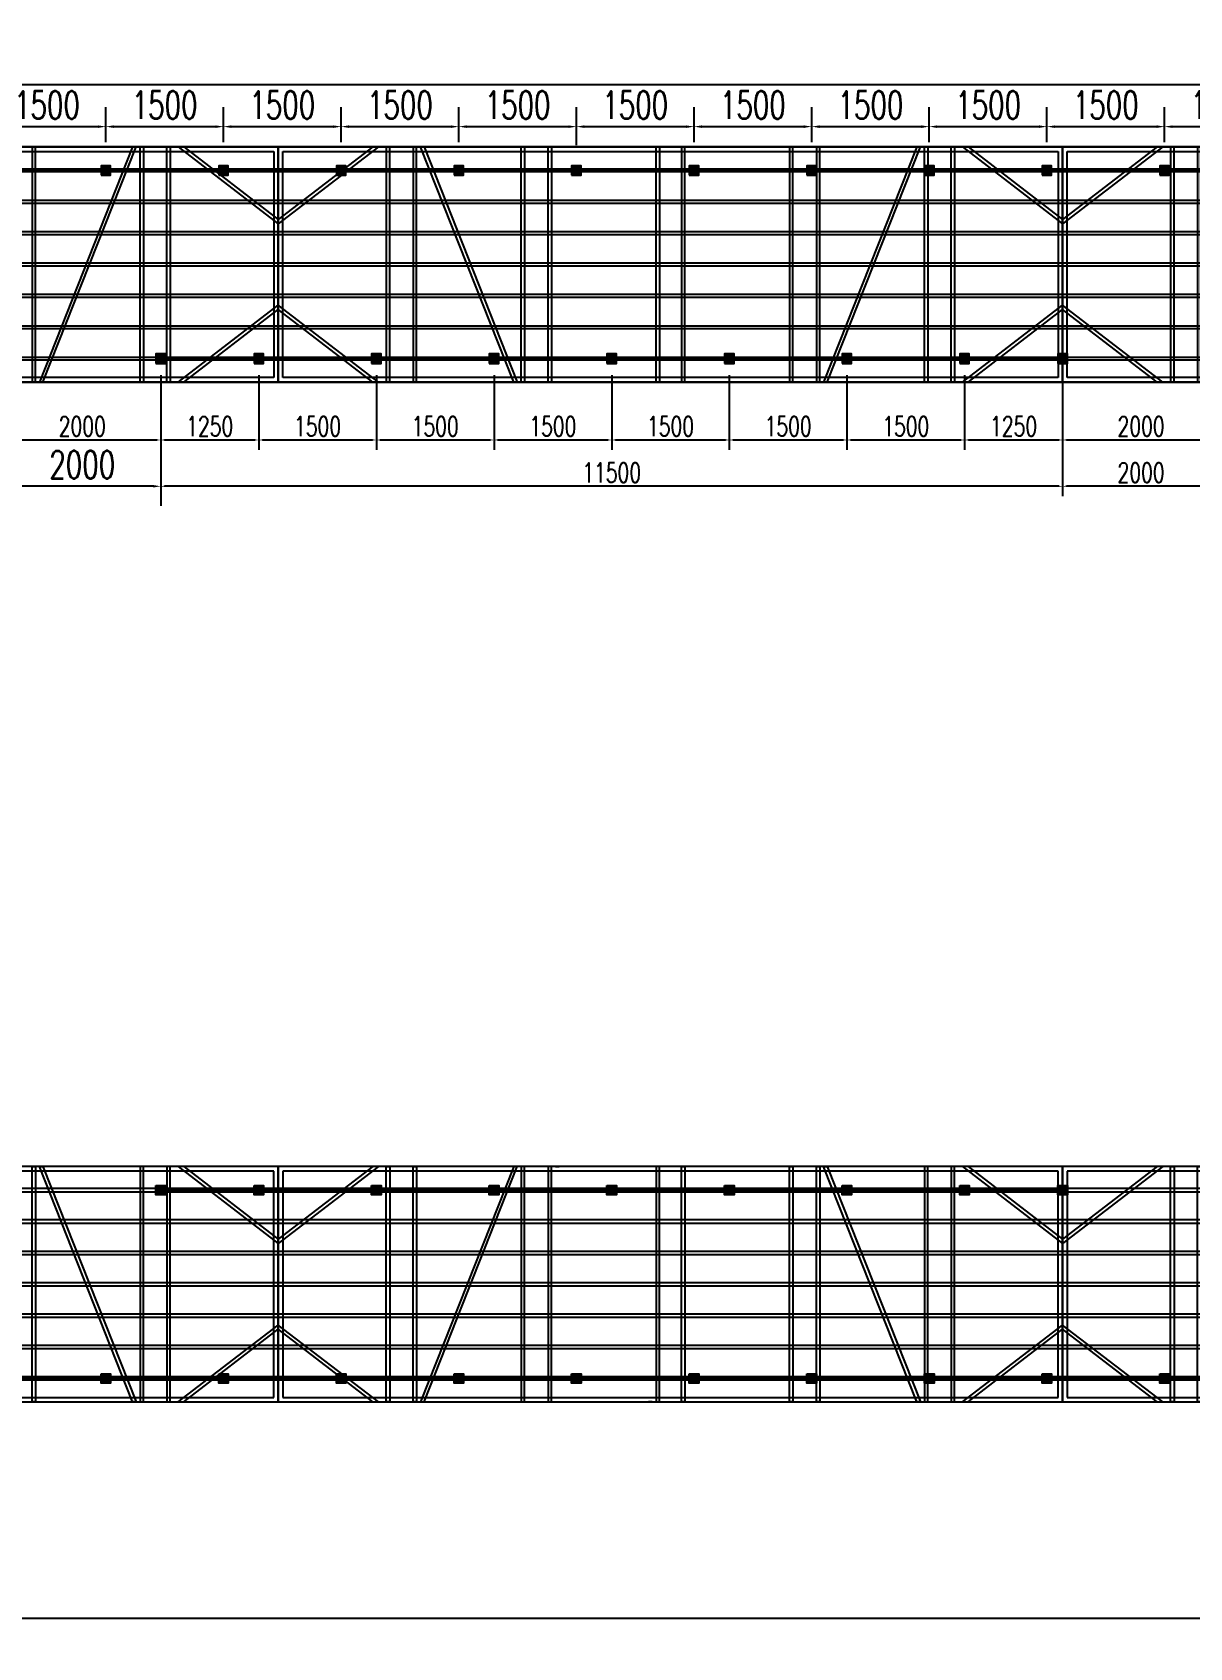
# Model space of a CAD drawing. Header units: millimetres. Extents: x -1546798 to -962116, y 1297493 to 1531173.
# Drawn here: x -1440663 to -1425906, y 1360471 to 1381064 of the extents above; entities that cross this region are included whole.
import ezdxf

# ---------------------------------------------------------------- set-up
doc = ezdxf.new("R2010")
doc.units = ezdxf.units.MM
doc.header["$LTSCALE"] = 10
doc.layers.get('0').update_dxf_attribs({"linetype": 'CONTINUOUS'})
doc.layers.get('DEFPOINTS').update_dxf_attribs({"linetype": 'CONTINUOUS'})
for name, color, linetype in [('W-STEEL_FRAME钢架', 3, 'CONTINUOUS'), ('W-STEEL_KEEL钢龙骨', 5, 'CONTINUOUS'), ('W-WOOD_FLOOR木地板', 30, 'CONTINUOUS')]:
    doc.layers.add(name, color=color, linetype=linetype)
doc.styles.add('STANDARD_T3', font='simplex.shx', dxfattribs={"width": 0.7, "bigfont": 'gbcbig.shx'})
doc.dimstyles.new('W&&100', dxfattribs={"dimtxt": 350, "dimasz": 100, "dimexe": 250, "dimexo": 300, "dimgap": 100, "dimtad": 1, "dimdec": 0, "dimzin": 0, "dimdsep": 46, "dimtxsty": 'STANDARD_T3', "dimcen": 0.09, "dimclrd": 1, "dimclre": 1, "dimclrt": 7, "dimazin": 2, "dimtfac": 1, "dimtdec": 0, "dimtix": 1, "dimtmove": 2, "dimatfit": 3, "dimfxl": 100, "dimtolj": 1, "dimtzin": 0, "dimarcsym": 0})
doc.dimstyles.new('W&&150', dxfattribs={"dimtxt": 525, "dimasz": 150, "dimexe": 375, "dimexo": 450, "dimgap": 150, "dimtad": 1, "dimdec": 0, "dimzin": 0, "dimdsep": 46, "dimtxsty": 'STANDARD_T3', "dimcen": 0.09, "dimclrd": 1, "dimclre": 1, "dimclrt": 7, "dimazin": 2, "dimtfac": 1, "dimtdec": 0, "dimtix": 1, "dimtmove": 2, "dimatfit": 3, "dimfxl": 100, "dimtolj": 1, "dimtzin": 0, "dimarcsym": 0})
doc.dimstyles.new('W&&50', dxfattribs={"dimtxt": 175, "dimasz": 50, "dimexe": 125, "dimexo": 150, "dimgap": 50, "dimtad": 1, "dimdec": 0, "dimzin": 0, "dimdsep": 46, "dimtxsty": 'STANDARD_T3', "dimcen": 0.09, "dimclrd": 1, "dimclre": 1, "dimclrt": 7, "dimazin": 2, "dimtfac": 1, "dimtdec": 0, "dimtix": 1, "dimtmove": 2, "dimatfit": 3, "dimfxl": 100, "dimtolj": 1, "dimtzin": 0, "dimarcsym": 0})

# ---------------------------------------------------------------- blocks, each defined once
blk = doc.blocks.new('gj')
at = {"layer": 'W-STEEL_FRAME钢架'}
for p, q in [((0, 3000), (10000, 3000)), ((0, 0), (0, 3000)), ((58, 2942), (9942, 2942)), ((58, 58), (58, 2942)), ((9942, 2942), (9942, 58)), ((10000, 3000), (10000, 0)), ((10000, 0), (0, 0)), ((9942, 58), (58, 58))]:
    blk.add_line(p, q, dxfattribs=at)
at = {"layer": 'W-STEEL_FRAME钢架', "color": 6}
for p, q in [((1277, 3000), (0, 2020)), ((1206, 3000), (0, 2074)), ((1420, 3000), (1377, 3000)), ((1377, 3000), (1377, 0)), ((1420, 0), (1420, 3000)), ((1763, 3000), (1720, 3000)), ((1720, 3000), (1720, 0)), ((1763, 0), (1763, 3000)), ((3001, 0), (1813, 3000)), ((1813, 3000), (1859, 3000)), ((1859, 3000), (3047, 0)), ((3097, 3000), (3140, 3000)), ((3097, 0), (3097, 3000)), ((3140, 3000), (3140, 0)), ((3440, 3000), (3483, 3000)), ((3440, 0), (3440, 3000)), ((3483, 3000), (3483, 0)), ((4767, 3000), (4721, 3000)), ((4817, 3000), (4860, 3000)), ((4817, 0), (4817, 3000)), ((4860, 3000), (4860, 0)), ((5183, 3000), (5140, 3000)), ((5140, 3000), (5140, 0)), ((5183, 0), (5183, 3000)), ((5233, 3000), (5279, 3000)), ((6560, 3000), (6517, 3000)), ((6517, 3000), (6517, 0)), ((6560, 0), (6560, 3000)), ((6903, 3000), (6860, 3000)), ((6860, 3000), (6860, 0)), ((6903, 0), (6903, 3000)), ((8141, 3000), (6953, 0)), ((6999, 0), (8187, 3000)), ((8187, 3000), (8141, 3000)), ((8237, 3000), (8280, 3000)), ((8237, 0), (8237, 3000)), ((8280, 3000), (8280, 0)), ((8580, 3000), (8623, 3000)), ((8580, 0), (8580, 3000)), ((8623, 3000), (8623, 0)), ((8723, 3000), (10000, 2020)), ((8794, 3000), (10000, 2074)), ((1277, 0), (0, 980)), ((1206, 0), (0, 926)), ((8723, 0), (10000, 980)), ((8794, 0), (10000, 926)), ((1377, 0), (1420, 0)), ((1720, 0), (1763, 0)), ((3047, 0), (3001, 0)), ((3140, 0), (3097, 0)), ((3483, 0), (3440, 0)), ((3533, 0), (3579, 0)), ((4860, 0), (4817, 0)), ((5140, 0), (5183, 0)), ((6467, 0), (6421, 0)), ((6517, 0), (6560, 0)), ((6860, 0), (6903, 0)), ((6953, 0), (6999, 0)), ((8280, 0), (8237, 0)), ((8623, 0), (8580, 0))]:
    blk.add_line(p, q, dxfattribs=at)
at = {"layer": 'W-STEEL_KEEL钢龙骨'}
for points in [[(0, 2720), (10000, 2720), (10000, 2680), (0, 2680)], [(0, 2320), (10000, 2320), (10000, 2280), (0, 2280)], [(0, 1920), (10000, 1920), (10000, 1880), (0, 1880)], [(0, 1520), (10000, 1520), (10000, 1480), (0, 1480)], [(0, 1120), (10000, 1120), (10000, 1080), (0, 1080)], [(0, 720), (10000, 720), (10000, 680), (0, 680)], [(0, 320), (10000, 320), (10000, 280), (0, 280)]]:
    blk.add_lwpolyline(points, close=True, dxfattribs=at)
blk = doc.blocks.new('*D933')
at = {"color": 1, "lineweight": -2, "transparency": 16777216}
for p, q in [((-1450526, 1361236), (-1450526, 1360471)), ((-1397526, 1361236), (-1397526, 1360471)), ((-1450376, 1360846), (-1397676, 1360846))]:
    blk.add_line(p, q, dxfattribs=at)
at = {"color": 1, "transparency": 16777216}
for points in [[(-1450376, 1360871), (-1450376, 1360821), (-1450526, 1360846)], [(-1397676, 1360871), (-1397676, 1360821), (-1397526, 1360846)]]:
    blk.add_solid(points, dxfattribs=at)
at = {"layer": 'DEFPOINTS', "color": 0, "transparency": 16777216}
for p in [(-1450526, 1361686), (-1397526, 1361686), (-1397526, 1360846)]:
    blk.add_point(p, dxfattribs=at)
at = {"color": 7, "transparency": 16777216, "insert": (-1424026, 1361259), "char_height": 525, "attachment_point": 5, "style": 'STANDARD_T3'}
blk.add_mtext('\\A1;53000', dxfattribs=at)
blk = doc.blocks.new('2')
h = blk.add_hatch(color=6)
h.dxf.hatch_style = 1
h.paths.add_polyline_path([(-10, -10), (110, -10), (110, 110), (-10, 110)])
blk.add_lwpolyline([(-10, -10), (110, -10), (110, 110), (-10, 110)], close=True)
blk = doc.blocks.new('*U925')
at = {"layer": 'W-WOOD_FLOOR木地板', "color": 6}
blk.add_blockref('2', (-50, -50), dxfattribs=at)
blk = doc.blocks.new('*U926')
at = {"layer": 'W-STEEL_FRAME钢架', "color": 0, "linetype": 'ByBlock', "lineweight": -2, "transparency": 16777216}
for p in [(9000, 0), (10500, 0), (12000, 0), (13500, 0), (15000, 0), (16500, 0), (18000, 0), (19500, 0), (21000, 0), (22500, 0)]:
    blk.add_blockref('*U925', p, dxfattribs=at)
blk = doc.blocks.new('*D963')
at = {"layer": 'DEFPOINTS', "color": 0, "transparency": 16777216}
for p in [(-1427526, 1376844), (-1425526, 1376844), (-1427526, 1375867)]:
    blk.add_point(p, dxfattribs=at)
at = {"layer": 'W-STEEL_FRAME钢架', "color": 1, "lineweight": -2, "transparency": 16777216}
for p, q in [((-1427526, 1376694), (-1427526, 1375742)), ((-1425526, 1376694), (-1425526, 1375742)), ((-1425576, 1375867), (-1427476, 1375867))]:
    blk.add_line(p, q, dxfattribs=at)
at = {"layer": 'W-STEEL_FRAME钢架', "color": 1, "transparency": 16777216}
for points in [[(-1427476, 1375876), (-1427476, 1375859), (-1427526, 1375867)], [(-1425576, 1375876), (-1425576, 1375859), (-1425526, 1375867)]]:
    blk.add_solid(points, dxfattribs=at)
at = {"layer": 'W-STEEL_FRAME钢架', "color": 7, "transparency": 16777216, "insert": (-1426526, 1376042), "char_height": 250, "attachment_point": 5, "style": 'STANDARD_T3'}
blk.add_mtext('\\A1;2000', dxfattribs=at)
blk = doc.blocks.new('*D964')
at = {"layer": 'DEFPOINTS', "color": 0, "transparency": 16777216}
for p in [(-1428776, 1376844), (-1427526, 1376844), (-1428776, 1375867)]:
    blk.add_point(p, dxfattribs=at)
at = {"layer": 'W-STEEL_FRAME钢架', "color": 1, "lineweight": -2, "transparency": 16777216}
for p, q in [((-1428776, 1376694), (-1428776, 1375742)), ((-1427526, 1376694), (-1427526, 1375742)), ((-1427576, 1375867), (-1428726, 1375867))]:
    blk.add_line(p, q, dxfattribs=at)
at = {"layer": 'W-STEEL_FRAME钢架', "color": 1, "transparency": 16777216}
for points in [[(-1428726, 1375876), (-1428726, 1375859), (-1428776, 1375867)], [(-1427576, 1375876), (-1427576, 1375859), (-1427526, 1375867)]]:
    blk.add_solid(points, dxfattribs=at)
at = {"layer": 'W-STEEL_FRAME钢架', "color": 7, "transparency": 16777216, "insert": (-1428151, 1376042), "char_height": 250, "attachment_point": 5, "style": 'STANDARD_T3'}
blk.add_mtext('\\A1;1250', dxfattribs=at)
blk = doc.blocks.new('*D965')
at = {"layer": 'DEFPOINTS', "color": 0, "transparency": 16777216}
for p in [(-1430276, 1376844), (-1428776, 1376844), (-1430276, 1375867)]:
    blk.add_point(p, dxfattribs=at)
at = {"layer": 'W-STEEL_FRAME钢架', "color": 1, "lineweight": -2, "transparency": 16777216}
for p, q in [((-1430276, 1376694), (-1430276, 1375742)), ((-1428776, 1376694), (-1428776, 1375742)), ((-1428826, 1375867), (-1430226, 1375867))]:
    blk.add_line(p, q, dxfattribs=at)
at = {"layer": 'W-STEEL_FRAME钢架', "color": 1, "transparency": 16777216}
for points in [[(-1430226, 1375876), (-1430226, 1375859), (-1430276, 1375867)], [(-1428826, 1375876), (-1428826, 1375859), (-1428776, 1375867)]]:
    blk.add_solid(points, dxfattribs=at)
at = {"layer": 'W-STEEL_FRAME钢架', "color": 7, "transparency": 16777216, "insert": (-1429526, 1376042), "char_height": 250, "attachment_point": 5, "style": 'STANDARD_T3'}
blk.add_mtext('\\A1;1500', dxfattribs=at)
blk = doc.blocks.new('*D966')
at = {"layer": 'DEFPOINTS', "color": 0, "transparency": 16777216}
for p in [(-1431776, 1376844), (-1430276, 1376844), (-1431776, 1375867)]:
    blk.add_point(p, dxfattribs=at)
at = {"layer": 'W-STEEL_FRAME钢架', "color": 1, "lineweight": -2, "transparency": 16777216}
for p, q in [((-1431776, 1376694), (-1431776, 1375742)), ((-1430276, 1376694), (-1430276, 1375742)), ((-1430326, 1375867), (-1431726, 1375867))]:
    blk.add_line(p, q, dxfattribs=at)
at = {"layer": 'W-STEEL_FRAME钢架', "color": 1, "transparency": 16777216}
for points in [[(-1431726, 1375876), (-1431726, 1375859), (-1431776, 1375867)], [(-1430326, 1375876), (-1430326, 1375859), (-1430276, 1375867)]]:
    blk.add_solid(points, dxfattribs=at)
at = {"layer": 'W-STEEL_FRAME钢架', "color": 7, "transparency": 16777216, "insert": (-1431026, 1376042), "char_height": 250, "attachment_point": 5, "style": 'STANDARD_T3'}
blk.add_mtext('\\A1;1500', dxfattribs=at)
blk = doc.blocks.new('*D967')
at = {"layer": 'DEFPOINTS', "color": 0, "transparency": 16777216}
for p in [(-1433276, 1376844), (-1431776, 1376844), (-1433276, 1375867)]:
    blk.add_point(p, dxfattribs=at)
at = {"layer": 'W-STEEL_FRAME钢架', "color": 1, "lineweight": -2, "transparency": 16777216}
for p, q in [((-1433276, 1376694), (-1433276, 1375742)), ((-1431776, 1376694), (-1431776, 1375742)), ((-1431826, 1375867), (-1433226, 1375867))]:
    blk.add_line(p, q, dxfattribs=at)
at = {"layer": 'W-STEEL_FRAME钢架', "color": 1, "transparency": 16777216}
for points in [[(-1433226, 1375876), (-1433226, 1375859), (-1433276, 1375867)], [(-1431826, 1375876), (-1431826, 1375859), (-1431776, 1375867)]]:
    blk.add_solid(points, dxfattribs=at)
at = {"layer": 'W-STEEL_FRAME钢架', "color": 7, "transparency": 16777216, "insert": (-1432526, 1376042), "char_height": 250, "attachment_point": 5, "style": 'STANDARD_T3'}
blk.add_mtext('\\A1;1500', dxfattribs=at)
blk = doc.blocks.new('*D968')
at = {"layer": 'DEFPOINTS', "color": 0, "transparency": 16777216}
for p in [(-1434776, 1376844), (-1433276, 1376844), (-1434776, 1375867)]:
    blk.add_point(p, dxfattribs=at)
at = {"layer": 'W-STEEL_FRAME钢架', "color": 1, "lineweight": -2, "transparency": 16777216}
for p, q in [((-1434776, 1376694), (-1434776, 1375742)), ((-1433276, 1376694), (-1433276, 1375742)), ((-1433326, 1375867), (-1434726, 1375867))]:
    blk.add_line(p, q, dxfattribs=at)
at = {"layer": 'W-STEEL_FRAME钢架', "color": 1, "transparency": 16777216}
for points in [[(-1434726, 1375876), (-1434726, 1375859), (-1434776, 1375867)], [(-1433326, 1375876), (-1433326, 1375859), (-1433276, 1375867)]]:
    blk.add_solid(points, dxfattribs=at)
at = {"layer": 'W-STEEL_FRAME钢架', "color": 7, "transparency": 16777216, "insert": (-1434026, 1376042), "char_height": 250, "attachment_point": 5, "style": 'STANDARD_T3'}
blk.add_mtext('\\A1;1500', dxfattribs=at)
blk = doc.blocks.new('*D969')
at = {"layer": 'DEFPOINTS', "color": 0, "transparency": 16777216}
for p in [(-1436276, 1376844), (-1434776, 1376844), (-1436276, 1375867)]:
    blk.add_point(p, dxfattribs=at)
at = {"layer": 'W-STEEL_FRAME钢架', "color": 1, "lineweight": -2, "transparency": 16777216}
for p, q in [((-1436276, 1376694), (-1436276, 1375742)), ((-1434776, 1376694), (-1434776, 1375742)), ((-1434826, 1375867), (-1436226, 1375867))]:
    blk.add_line(p, q, dxfattribs=at)
at = {"layer": 'W-STEEL_FRAME钢架', "color": 1, "transparency": 16777216}
for points in [[(-1436226, 1375876), (-1436226, 1375859), (-1436276, 1375867)], [(-1434826, 1375876), (-1434826, 1375859), (-1434776, 1375867)]]:
    blk.add_solid(points, dxfattribs=at)
at = {"layer": 'W-STEEL_FRAME钢架', "color": 7, "transparency": 16777216, "insert": (-1435526, 1376042), "char_height": 250, "attachment_point": 5, "style": 'STANDARD_T3'}
blk.add_mtext('\\A1;1500', dxfattribs=at)
blk = doc.blocks.new('*D970')
at = {"layer": 'DEFPOINTS', "color": 0, "transparency": 16777216}
for p in [(-1437776, 1376844), (-1436276, 1376844), (-1437776, 1375867)]:
    blk.add_point(p, dxfattribs=at)
at = {"layer": 'W-STEEL_FRAME钢架', "color": 1, "lineweight": -2, "transparency": 16777216}
for p, q in [((-1437776, 1376694), (-1437776, 1375742)), ((-1436276, 1376694), (-1436276, 1375742)), ((-1436326, 1375867), (-1437726, 1375867))]:
    blk.add_line(p, q, dxfattribs=at)
at = {"layer": 'W-STEEL_FRAME钢架', "color": 1, "transparency": 16777216}
for points in [[(-1437726, 1375876), (-1437726, 1375859), (-1437776, 1375867)], [(-1436326, 1375876), (-1436326, 1375859), (-1436276, 1375867)]]:
    blk.add_solid(points, dxfattribs=at)
at = {"layer": 'W-STEEL_FRAME钢架', "color": 7, "transparency": 16777216, "insert": (-1437026, 1376042), "char_height": 250, "attachment_point": 5, "style": 'STANDARD_T3'}
blk.add_mtext('\\A1;1500', dxfattribs=at)
blk = doc.blocks.new('*D971')
at = {"layer": 'DEFPOINTS', "color": 0, "transparency": 16777216}
for p in [(-1439026, 1376844), (-1437776, 1376844), (-1439026, 1375867)]:
    blk.add_point(p, dxfattribs=at)
at = {"layer": 'W-STEEL_FRAME钢架', "color": 1, "lineweight": -2, "transparency": 16777216}
for p, q in [((-1439026, 1376694), (-1439026, 1375742)), ((-1437776, 1376694), (-1437776, 1375742)), ((-1437826, 1375867), (-1438976, 1375867))]:
    blk.add_line(p, q, dxfattribs=at)
at = {"layer": 'W-STEEL_FRAME钢架', "color": 1, "transparency": 16777216}
for points in [[(-1438976, 1375876), (-1438976, 1375859), (-1439026, 1375867)], [(-1437826, 1375876), (-1437826, 1375859), (-1437776, 1375867)]]:
    blk.add_solid(points, dxfattribs=at)
at = {"layer": 'W-STEEL_FRAME钢架', "color": 7, "transparency": 16777216, "insert": (-1438401, 1376042), "char_height": 250, "attachment_point": 5, "style": 'STANDARD_T3'}
blk.add_mtext('\\A1;1250', dxfattribs=at)
blk = doc.blocks.new('*D972')
at = {"layer": 'DEFPOINTS', "color": 0, "transparency": 16777216}
for p in [(-1441026, 1376844), (-1439026, 1376844), (-1441026, 1375867)]:
    blk.add_point(p, dxfattribs=at)
at = {"layer": 'W-STEEL_FRAME钢架', "color": 1, "lineweight": -2, "transparency": 16777216}
for p, q in [((-1441026, 1376694), (-1441026, 1375742)), ((-1439026, 1376694), (-1439026, 1375742)), ((-1439076, 1375867), (-1440976, 1375867))]:
    blk.add_line(p, q, dxfattribs=at)
at = {"layer": 'W-STEEL_FRAME钢架', "color": 1, "transparency": 16777216}
for points in [[(-1440976, 1375876), (-1440976, 1375859), (-1441026, 1375867)], [(-1439076, 1375876), (-1439076, 1375859), (-1439026, 1375867)]]:
    blk.add_solid(points, dxfattribs=at)
at = {"layer": 'W-STEEL_FRAME钢架', "color": 7, "transparency": 16777216, "insert": (-1440026, 1376042), "char_height": 250, "attachment_point": 5, "style": 'STANDARD_T3'}
blk.add_mtext('\\A1;2000', dxfattribs=at)
blk = doc.blocks.new('*D989')
at = {"layer": 'DEFPOINTS', "color": 0, "transparency": 16777216}
for p in [(-1427526, 1376604), (-1425526, 1376604), (-1427526, 1375277)]:
    blk.add_point(p, dxfattribs=at)
at = {"layer": 'W-STEEL_FRAME钢架', "color": 1, "lineweight": -2, "transparency": 16777216}
for p, q in [((-1427526, 1376454), (-1427526, 1375152)), ((-1425526, 1376454), (-1425526, 1375152)), ((-1425576, 1375277), (-1427476, 1375277))]:
    blk.add_line(p, q, dxfattribs=at)
at = {"layer": 'W-STEEL_FRAME钢架', "color": 1, "transparency": 16777216}
for points in [[(-1427476, 1375286), (-1427476, 1375269), (-1427526, 1375277)], [(-1425576, 1375286), (-1425576, 1375269), (-1425526, 1375277)]]:
    blk.add_solid(points, dxfattribs=at)
at = {"layer": 'W-STEEL_FRAME钢架', "color": 7, "transparency": 16777216, "insert": (-1426526, 1375452), "char_height": 250, "attachment_point": 5, "style": 'STANDARD_T3'}
blk.add_mtext('\\A1;2000', dxfattribs=at)
blk = doc.blocks.new('*D990')
at = {"layer": 'DEFPOINTS', "color": 0, "transparency": 16777216}
for p in [(-1439026, 1376604), (-1427526, 1376604), (-1439026, 1375277)]:
    blk.add_point(p, dxfattribs=at)
at = {"layer": 'W-STEEL_FRAME钢架', "color": 1, "lineweight": -2, "transparency": 16777216}
for p, q in [((-1439026, 1376454), (-1439026, 1375152)), ((-1427526, 1376454), (-1427526, 1375152)), ((-1427576, 1375277), (-1438976, 1375277))]:
    blk.add_line(p, q, dxfattribs=at)
at = {"layer": 'W-STEEL_FRAME钢架', "color": 1, "transparency": 16777216}
for points in [[(-1438976, 1375286), (-1438976, 1375269), (-1439026, 1375277)], [(-1427576, 1375286), (-1427576, 1375269), (-1427526, 1375277)]]:
    blk.add_solid(points, dxfattribs=at)
at = {"layer": 'W-STEEL_FRAME钢架', "color": 7, "transparency": 16777216, "insert": (-1433276, 1375452), "char_height": 250, "attachment_point": 5, "style": 'STANDARD_T3'}
blk.add_mtext('\\A1;11500', dxfattribs=at)
blk = doc.blocks.new('*D991')
at = {"layer": 'DEFPOINTS', "color": 0, "transparency": 16777216}
for p in [(-1441026, 1376604), (-1439026, 1376604), (-1441026, 1375277)]:
    blk.add_point(p, dxfattribs=at)
at = {"layer": 'W-STEEL_FRAME钢架', "color": 1, "lineweight": -2, "transparency": 16777216}
for p, q in [((-1441026, 1376304), (-1441026, 1375027)), ((-1439026, 1376304), (-1439026, 1375027)), ((-1439126, 1375277), (-1440926, 1375277))]:
    blk.add_line(p, q, dxfattribs=at)
at = {"layer": 'W-STEEL_FRAME钢架', "color": 1, "transparency": 16777216}
for points in [[(-1440926, 1375294), (-1440926, 1375261), (-1441026, 1375277)], [(-1439126, 1375294), (-1439126, 1375261), (-1439026, 1375277)]]:
    blk.add_solid(points, dxfattribs=at)
at = {"layer": 'W-STEEL_FRAME钢架', "color": 7, "transparency": 16777216, "insert": (-1440026, 1375552), "char_height": 350, "attachment_point": 5, "style": 'STANDARD_T3'}
blk.add_mtext('\\A1;2000', dxfattribs=at)
blk = doc.blocks.new('*D996')
at = {"layer": 'DEFPOINTS', "color": 0, "transparency": 16777216}
for p in [(-1397726, 1380398), (-1450226, 1379364), (-1397726, 1379364)]:
    blk.add_point(p, dxfattribs=at)
at = {"layer": 'W-STEEL_FRAME钢架', "color": 1, "lineweight": -2, "transparency": 16777216}
for p, q in [((-1450226, 1379664), (-1450226, 1380648)), ((-1397726, 1379664), (-1397726, 1380648)), ((-1450126, 1380398), (-1397826, 1380398))]:
    blk.add_line(p, q, dxfattribs=at)
at = {"layer": 'W-STEEL_FRAME钢架', "color": 1, "transparency": 16777216}
for points in [[(-1450126, 1380414), (-1450126, 1380381), (-1450226, 1380398)], [(-1397826, 1380414), (-1397826, 1380381), (-1397726, 1380398)]]:
    blk.add_solid(points, dxfattribs=at)
at = {"layer": 'W-STEEL_FRAME钢架', "color": 7, "transparency": 16777216, "insert": (-1423976, 1380764), "char_height": 350, "attachment_point": 5, "style": 'STANDARD_T3'}
blk.add_mtext('\\A1;52500(1500*35)', dxfattribs=at)
blk = doc.blocks.new('*U997')
at = {"layer": 'W-WOOD_FLOOR木地板', "color": 6}
blk.add_blockref('2', (-50, -50), dxfattribs=at)
blk = doc.blocks.new('*U998')
at = {"layer": 'W-STEEL_FRAME钢架', "color": 0, "linetype": 'ByBlock', "lineweight": -2, "transparency": 16777216}
for p in [(9000, 0), (10500, 0), (12000, 0), (13500, 0), (15000, 0), (16500, 0), (18000, 0), (19500, 0), (21000, 0), (22500, 0)]:
    blk.add_blockref('*U997', p, dxfattribs=at)
blk = doc.blocks.new('*D1004')
at = {"layer": 'DEFPOINTS', "color": 0, "transparency": 16777216}
for p in [(-1439726, 1379862), (-1441226, 1379364), (-1439726, 1379364)]:
    blk.add_point(p, dxfattribs=at)
at = {"layer": 'W-STEEL_FRAME钢架', "color": 1, "lineweight": -2, "transparency": 16777216}
for p, q in [((-1441226, 1379664), (-1441226, 1380112)), ((-1439726, 1379664), (-1439726, 1380112)), ((-1441126, 1379862), (-1439826, 1379862))]:
    blk.add_line(p, q, dxfattribs=at)
at = {"layer": 'W-STEEL_FRAME钢架', "color": 1, "transparency": 16777216}
for points in [[(-1441126, 1379878), (-1441126, 1379845), (-1441226, 1379862)], [(-1439826, 1379878), (-1439826, 1379845), (-1439726, 1379862)]]:
    blk.add_solid(points, dxfattribs=at)
at = {"layer": 'W-STEEL_FRAME钢架', "color": 7, "transparency": 16777216, "insert": (-1440476, 1380137), "char_height": 350, "attachment_point": 5, "style": 'STANDARD_T3'}
blk.add_mtext('\\A1;1500', dxfattribs=at)
blk = doc.blocks.new('*D1005')
at = {"layer": 'DEFPOINTS', "color": 0, "transparency": 16777216}
for p in [(-1438226, 1379862), (-1439726, 1379364), (-1438226, 1379364)]:
    blk.add_point(p, dxfattribs=at)
at = {"layer": 'W-STEEL_FRAME钢架', "color": 1, "lineweight": -2, "transparency": 16777216}
for p, q in [((-1439726, 1379664), (-1439726, 1380112)), ((-1438226, 1379664), (-1438226, 1380112)), ((-1439626, 1379862), (-1438326, 1379862))]:
    blk.add_line(p, q, dxfattribs=at)
at = {"layer": 'W-STEEL_FRAME钢架', "color": 1, "transparency": 16777216}
for points in [[(-1439626, 1379878), (-1439626, 1379845), (-1439726, 1379862)], [(-1438326, 1379878), (-1438326, 1379845), (-1438226, 1379862)]]:
    blk.add_solid(points, dxfattribs=at)
at = {"layer": 'W-STEEL_FRAME钢架', "color": 7, "transparency": 16777216, "insert": (-1438976, 1380137), "char_height": 350, "attachment_point": 5, "style": 'STANDARD_T3'}
blk.add_mtext('\\A1;1500', dxfattribs=at)
blk = doc.blocks.new('*D1006')
at = {"layer": 'DEFPOINTS', "color": 0, "transparency": 16777216}
for p in [(-1436726, 1379862), (-1438226, 1379364), (-1436726, 1379364)]:
    blk.add_point(p, dxfattribs=at)
at = {"layer": 'W-STEEL_FRAME钢架', "color": 1, "lineweight": -2, "transparency": 16777216}
for p, q in [((-1438226, 1379664), (-1438226, 1380112)), ((-1436726, 1379664), (-1436726, 1380112)), ((-1438126, 1379862), (-1436826, 1379862))]:
    blk.add_line(p, q, dxfattribs=at)
at = {"layer": 'W-STEEL_FRAME钢架', "color": 1, "transparency": 16777216}
for points in [[(-1438126, 1379878), (-1438126, 1379845), (-1438226, 1379862)], [(-1436826, 1379878), (-1436826, 1379845), (-1436726, 1379862)]]:
    blk.add_solid(points, dxfattribs=at)
at = {"layer": 'W-STEEL_FRAME钢架', "color": 7, "transparency": 16777216, "insert": (-1437476, 1380137), "char_height": 350, "attachment_point": 5, "style": 'STANDARD_T3'}
blk.add_mtext('\\A1;1500', dxfattribs=at)
blk = doc.blocks.new('*D1007')
at = {"layer": 'DEFPOINTS', "color": 0, "transparency": 16777216}
for p in [(-1435226, 1379862), (-1436726, 1379364), (-1435226, 1379364)]:
    blk.add_point(p, dxfattribs=at)
at = {"layer": 'W-STEEL_FRAME钢架', "color": 1, "lineweight": -2, "transparency": 16777216}
for p, q in [((-1436726, 1379664), (-1436726, 1380112)), ((-1435226, 1379664), (-1435226, 1380112)), ((-1436626, 1379862), (-1435326, 1379862))]:
    blk.add_line(p, q, dxfattribs=at)
at = {"layer": 'W-STEEL_FRAME钢架', "color": 1, "transparency": 16777216}
for points in [[(-1436626, 1379878), (-1436626, 1379845), (-1436726, 1379862)], [(-1435326, 1379878), (-1435326, 1379845), (-1435226, 1379862)]]:
    blk.add_solid(points, dxfattribs=at)
at = {"layer": 'W-STEEL_FRAME钢架', "color": 7, "transparency": 16777216, "insert": (-1435976, 1380137), "char_height": 350, "attachment_point": 5, "style": 'STANDARD_T3'}
blk.add_mtext('\\A1;1500', dxfattribs=at)
blk = doc.blocks.new('*D1008')
at = {"layer": 'DEFPOINTS', "color": 0, "transparency": 16777216}
for p in [(-1433726, 1379862), (-1435226, 1379364), (-1433726, 1379324)]:
    blk.add_point(p, dxfattribs=at)
at = {"layer": 'W-STEEL_FRAME钢架', "color": 1, "lineweight": -2, "transparency": 16777216}
for p, q in [((-1435226, 1379664), (-1435226, 1380112)), ((-1433726, 1379624), (-1433726, 1380112)), ((-1435126, 1379862), (-1433826, 1379862))]:
    blk.add_line(p, q, dxfattribs=at)
at = {"layer": 'W-STEEL_FRAME钢架', "color": 1, "transparency": 16777216}
for points in [[(-1435126, 1379878), (-1435126, 1379845), (-1435226, 1379862)], [(-1433826, 1379878), (-1433826, 1379845), (-1433726, 1379862)]]:
    blk.add_solid(points, dxfattribs=at)
at = {"layer": 'W-STEEL_FRAME钢架', "color": 7, "transparency": 16777216, "insert": (-1434476, 1380137), "char_height": 350, "attachment_point": 5, "style": 'STANDARD_T3'}
blk.add_mtext('\\A1;1500', dxfattribs=at)
blk = doc.blocks.new('*D1009')
at = {"layer": 'DEFPOINTS', "color": 0, "transparency": 16777216}
for p in [(-1432226, 1379862), (-1433726, 1379324), (-1432226, 1379364)]:
    blk.add_point(p, dxfattribs=at)
at = {"layer": 'W-STEEL_FRAME钢架', "color": 1, "lineweight": -2, "transparency": 16777216}
for p, q in [((-1433726, 1379624), (-1433726, 1380112)), ((-1432226, 1379664), (-1432226, 1380112)), ((-1433626, 1379862), (-1432326, 1379862))]:
    blk.add_line(p, q, dxfattribs=at)
at = {"layer": 'W-STEEL_FRAME钢架', "color": 1, "transparency": 16777216}
for points in [[(-1433626, 1379878), (-1433626, 1379845), (-1433726, 1379862)], [(-1432326, 1379878), (-1432326, 1379845), (-1432226, 1379862)]]:
    blk.add_solid(points, dxfattribs=at)
at = {"layer": 'W-STEEL_FRAME钢架', "color": 7, "transparency": 16777216, "insert": (-1432976, 1380137), "char_height": 350, "attachment_point": 5, "style": 'STANDARD_T3'}
blk.add_mtext('\\A1;1500', dxfattribs=at)
blk = doc.blocks.new('*D1010')
at = {"layer": 'DEFPOINTS', "color": 0, "transparency": 16777216}
for p in [(-1430726, 1379862), (-1432226, 1379364), (-1430726, 1379364)]:
    blk.add_point(p, dxfattribs=at)
at = {"layer": 'W-STEEL_FRAME钢架', "color": 1, "lineweight": -2, "transparency": 16777216}
for p, q in [((-1432226, 1379664), (-1432226, 1380112)), ((-1430726, 1379664), (-1430726, 1380112)), ((-1432126, 1379862), (-1430826, 1379862))]:
    blk.add_line(p, q, dxfattribs=at)
at = {"layer": 'W-STEEL_FRAME钢架', "color": 1, "transparency": 16777216}
for points in [[(-1432126, 1379878), (-1432126, 1379845), (-1432226, 1379862)], [(-1430826, 1379878), (-1430826, 1379845), (-1430726, 1379862)]]:
    blk.add_solid(points, dxfattribs=at)
at = {"layer": 'W-STEEL_FRAME钢架', "color": 7, "transparency": 16777216, "insert": (-1431476, 1380137), "char_height": 350, "attachment_point": 5, "style": 'STANDARD_T3'}
blk.add_mtext('\\A1;1500', dxfattribs=at)
blk = doc.blocks.new('*D1011')
at = {"layer": 'DEFPOINTS', "color": 0, "transparency": 16777216}
for p in [(-1429226, 1379862), (-1430726, 1379364), (-1429226, 1379364)]:
    blk.add_point(p, dxfattribs=at)
at = {"layer": 'W-STEEL_FRAME钢架', "color": 1, "lineweight": -2, "transparency": 16777216}
for p, q in [((-1430726, 1379664), (-1430726, 1380112)), ((-1429226, 1379664), (-1429226, 1380112)), ((-1430626, 1379862), (-1429326, 1379862))]:
    blk.add_line(p, q, dxfattribs=at)
at = {"layer": 'W-STEEL_FRAME钢架', "color": 1, "transparency": 16777216}
for points in [[(-1430626, 1379878), (-1430626, 1379845), (-1430726, 1379862)], [(-1429326, 1379878), (-1429326, 1379845), (-1429226, 1379862)]]:
    blk.add_solid(points, dxfattribs=at)
at = {"layer": 'W-STEEL_FRAME钢架', "color": 7, "transparency": 16777216, "insert": (-1429976, 1380137), "char_height": 350, "attachment_point": 5, "style": 'STANDARD_T3'}
blk.add_mtext('\\A1;1500', dxfattribs=at)
blk = doc.blocks.new('*D1012')
at = {"layer": 'DEFPOINTS', "color": 0, "transparency": 16777216}
for p in [(-1427726, 1379862), (-1429226, 1379364), (-1427726, 1379364)]:
    blk.add_point(p, dxfattribs=at)
at = {"layer": 'W-STEEL_FRAME钢架', "color": 1, "lineweight": -2, "transparency": 16777216}
for p, q in [((-1429226, 1379664), (-1429226, 1380112)), ((-1427726, 1379664), (-1427726, 1380112)), ((-1429126, 1379862), (-1427826, 1379862))]:
    blk.add_line(p, q, dxfattribs=at)
at = {"layer": 'W-STEEL_FRAME钢架', "color": 1, "transparency": 16777216}
for points in [[(-1429126, 1379878), (-1429126, 1379845), (-1429226, 1379862)], [(-1427826, 1379878), (-1427826, 1379845), (-1427726, 1379862)]]:
    blk.add_solid(points, dxfattribs=at)
at = {"layer": 'W-STEEL_FRAME钢架', "color": 7, "transparency": 16777216, "insert": (-1428476, 1380137), "char_height": 350, "attachment_point": 5, "style": 'STANDARD_T3'}
blk.add_mtext('\\A1;1500', dxfattribs=at)
blk = doc.blocks.new('*D1013')
at = {"layer": 'DEFPOINTS', "color": 0, "transparency": 16777216}
for p in [(-1426226, 1379862), (-1427726, 1379364), (-1426226, 1379364)]:
    blk.add_point(p, dxfattribs=at)
at = {"layer": 'W-STEEL_FRAME钢架', "color": 1, "lineweight": -2, "transparency": 16777216}
for p, q in [((-1427726, 1379664), (-1427726, 1380112)), ((-1426226, 1379664), (-1426226, 1380112)), ((-1427626, 1379862), (-1426326, 1379862))]:
    blk.add_line(p, q, dxfattribs=at)
at = {"layer": 'W-STEEL_FRAME钢架', "color": 1, "transparency": 16777216}
for points in [[(-1427626, 1379878), (-1427626, 1379845), (-1427726, 1379862)], [(-1426326, 1379878), (-1426326, 1379845), (-1426226, 1379862)]]:
    blk.add_solid(points, dxfattribs=at)
at = {"layer": 'W-STEEL_FRAME钢架', "color": 7, "transparency": 16777216, "insert": (-1426976, 1380137), "char_height": 350, "attachment_point": 5, "style": 'STANDARD_T3'}
blk.add_mtext('\\A1;1500', dxfattribs=at)
blk = doc.blocks.new('*D1014')
at = {"layer": 'DEFPOINTS', "color": 0, "transparency": 16777216}
for p in [(-1424726, 1379862), (-1426226, 1379364), (-1424726, 1379364)]:
    blk.add_point(p, dxfattribs=at)
at = {"layer": 'W-STEEL_FRAME钢架', "color": 1, "lineweight": -2, "transparency": 16777216}
for p, q in [((-1426226, 1379664), (-1426226, 1380112)), ((-1424726, 1379664), (-1424726, 1380112)), ((-1426126, 1379862), (-1424826, 1379862))]:
    blk.add_line(p, q, dxfattribs=at)
at = {"layer": 'W-STEEL_FRAME钢架', "color": 1, "transparency": 16777216}
for points in [[(-1426126, 1379878), (-1426126, 1379845), (-1426226, 1379862)], [(-1424826, 1379878), (-1424826, 1379845), (-1424726, 1379862)]]:
    blk.add_solid(points, dxfattribs=at)
at = {"layer": 'W-STEEL_FRAME钢架', "color": 7, "transparency": 16777216, "insert": (-1425476, 1380137), "char_height": 350, "attachment_point": 5, "style": 'STANDARD_T3'}
blk.add_mtext('\\A1;1500', dxfattribs=at)

msp = doc.modelspace()

# ---------------------------------------------------------------- linework, layer by layer
at = {"layer": 'W-WOOD_FLOOR木地板'}
msp.add_lwpolyline([(-1453526.2, 1373104), (-1453526.2, 1370104), (-1450526.2, 1370104), (-1450526.2, 1363604), (-1447526.2, 1363604), (-1397526.2, 1363604), (-1397526.2, 1366604), (-1447526.2, 1366604), (-1447526.2, 1376604), (-1397526.2, 1376604), (-1397526.2, 1379604), (-1447526.2, 1379604), (-1450526.2, 1379604), (-1450526.2, 1373104), (-1453526.2, 1373104)], dxfattribs=at)
at = {"layer": 'W-WOOD_FLOOR木地板', "color": 6}
for points in [[(-1401586.2, 1376904), (-1397726.2, 1376904), (-1397726.2, 1379304), (-1450226.2, 1379304), (-1450226.2, 1372804), (-1453226.2, 1372804)], [(-1439086.2, 1376904), (-1427466.2, 1376904)], [(-1453226.2, 1370404), (-1450226.2, 1370404), (-1450226.2, 1363904), (-1397726.2, 1363904), (-1397726.2, 1366304), (-1401586.2, 1366304)], [(-1427526.2, 1366304), (-1439086.2, 1366304)]]:
    msp.add_lwpolyline(points, dxfattribs=at)

# ---------------------------------------------------------------- block references
for p in [(-1447526.2, 1376604), (-1437526.2, 1376604), (-1427526.2, 1376604)]:
    msp.add_blockref('gj', p)
at = {"xscale": -1, "rotation": 180}
for p in [(-1447526.2, 1366604), (-1437526.2, 1366604), (-1427526.2, 1366604)]:
    msp.add_blockref('gj', p, dxfattribs=at)
at = {"layer": 'W-STEEL_FRAME钢架', "color": 0}
msp.add_blockref('*U926', (-1448726.2, 1379304), dxfattribs=at)
at = {"layer": 'W-STEEL_FRAME钢架', "color": 0, "xscale": -1, "rotation": 180}
msp.add_blockref('*U998', (-1448726.2, 1363904), dxfattribs=at)
at = {"layer": 'W-WOOD_FLOOR木地板', "color": 6}
for p in [(-1439076.2, 1376854), (-1437826.2, 1376854), (-1436326.2, 1376854), (-1434826.2, 1376854), (-1433326.2, 1376854), (-1431826.2, 1376854), (-1430326.2, 1376854), (-1428826.2, 1376854), (-1427576.2, 1376854)]:
    msp.add_blockref('2', p, dxfattribs=at)
at = {"layer": 'W-WOOD_FLOOR木地板', "color": 6, "xscale": -1, "rotation": 180}
for p in [(-1439076.2, 1366354), (-1437826.2, 1366354), (-1436326.2, 1366354), (-1434826.2, 1366354), (-1433326.2, 1366354), (-1431826.2, 1366354), (-1430326.2, 1366354), (-1428826.2, 1366354), (-1427576.2, 1366354)]:
    msp.add_blockref('2', p, dxfattribs=at)

# ---------------------------------------------------------------- dimensions: what is measured, and where the dimension line sits
dim = msp.add_linear_dim(base=(-1397526.2, 1360846.4), p1=(-1450526.2, 1361686), p2=(-1397526.2, 1361686), dimstyle='W&&150')
dim.commit()
dim.dimension.update_dxf_attribs({"geometry": '*D933', "text_midpoint": (-1424026.2, 1361258.9)})
at = {"layer": 'W-STEEL_FRAME钢架', "color": 0}
dim = msp.add_linear_dim(base=(-1397726.2, 1380397.6), p1=(-1450226.2, 1379364), p2=(-1397726.2, 1379364), text='<>(1500*35)', dimstyle='W&&100', dxfattribs=at)
dim.commit()
dim.dimension.update_dxf_attribs({"geometry": '*D996', "text_midpoint": (-1423976.2, 1380764.3)})
for base, p1, p2, picture, middle in [((-1439726.2, 1379861.7), (-1441226.2, 1379364), (-1439726.2, 1379364), '*D1004', (-1440476.2, 1380136.7)), ((-1438226.2, 1379861.7), (-1439726.2, 1379364), (-1438226.2, 1379364), '*D1005', (-1438976.2, 1380136.7)), ((-1436726.2, 1379861.7), (-1438226.2, 1379364), (-1436726.2, 1379364), '*D1006', (-1437476.2, 1380136.7)), ((-1435226.2, 1379861.7), (-1436726.2, 1379364), (-1435226.2, 1379364), '*D1007', (-1435976.2, 1380136.7)), ((-1433726.2, 1379861.7), (-1435226.2, 1379364), (-1433726.2, 1379324), '*D1008', (-1434476.2, 1380136.7)), ((-1432226.2, 1379861.7), (-1433726.2, 1379324), (-1432226.2, 1379364), '*D1009', (-1432976.2, 1380136.7)), ((-1430726.2, 1379861.7), (-1432226.2, 1379364), (-1430726.2, 1379364), '*D1010', (-1431476.2, 1380136.7)), ((-1429226.2, 1379861.7), (-1430726.2, 1379364), (-1429226.2, 1379364), '*D1011', (-1429976.2, 1380136.7)), ((-1427726.2, 1379861.7), (-1429226.2, 1379364), (-1427726.2, 1379364), '*D1012', (-1428476.2, 1380136.7)), ((-1426226.2, 1379861.7), (-1427726.2, 1379364), (-1426226.2, 1379364), '*D1013', (-1426976.2, 1380136.7)), ((-1424726.2, 1379861.7), (-1426226.2, 1379364), (-1424726.2, 1379364), '*D1014', (-1425476.2, 1380136.7)), ((-1441026.2, 1375277.4), (-1439026.2, 1376604), (-1441026.2, 1376604), '*D991', (-1440026.2, 1375552.4))]:
    dim = msp.add_linear_dim(base=base, p1=p1, p2=p2, dimstyle='W&&100', dxfattribs=at)
    dim.commit()
    dim.dimension.update_dxf_attribs({"geometry": picture, "text_midpoint": middle})
for base, p1, p2, picture, middle in [((-1441026.2, 1375867.3), (-1439026.2, 1376844), (-1441026.2, 1376844), '*D972', (-1440026.2, 1376042.3)), ((-1439026.2, 1375867.3), (-1437776.2, 1376844), (-1439026.2, 1376844), '*D971', (-1438401.2, 1376042.3)), ((-1437776.2, 1375867.3), (-1436276.2, 1376844), (-1437776.2, 1376844), '*D970', (-1437026.2, 1376042.3)), ((-1436276.2, 1375867.3), (-1434776.2, 1376844), (-1436276.2, 1376844), '*D969', (-1435526.2, 1376042.3)), ((-1434776.2, 1375867.3), (-1433276.2, 1376844), (-1434776.2, 1376844), '*D968', (-1434026.2, 1376042.3)), ((-1433276.2, 1375867.3), (-1431776.2, 1376844), (-1433276.2, 1376844), '*D967', (-1432526.2, 1376042.3)), ((-1431776.2, 1375867.3), (-1430276.2, 1376844), (-1431776.2, 1376844), '*D966', (-1431026.2, 1376042.3)), ((-1430276.2, 1375867.3), (-1428776.2, 1376844), (-1430276.2, 1376844), '*D965', (-1429526.2, 1376042.3)), ((-1428776.2, 1375867.3), (-1427526.2, 1376844), (-1428776.2, 1376844), '*D964', (-1428151.2, 1376042.3)), ((-1427526.2, 1375867.3), (-1425526.2, 1376844), (-1427526.2, 1376844), '*D963', (-1426526.2, 1376042.3)), ((-1439026.2, 1375277.4), (-1427526.2, 1376604), (-1439026.2, 1376604), '*D990', (-1433276.2, 1375452.4)), ((-1427526.2, 1375277.4), (-1425526.2, 1376604), (-1427526.2, 1376604), '*D989', (-1426526.2, 1375452.4))]:
    dim = msp.add_linear_dim(base=base, p1=p1, p2=p2, dimstyle='W&&50', override={"dimtxt": 250}, dxfattribs=at)
    dim.commit()
    dim.dimension.update_dxf_attribs({"geometry": picture, "text_midpoint": middle})

doc.saveas('drawing.dxf')
